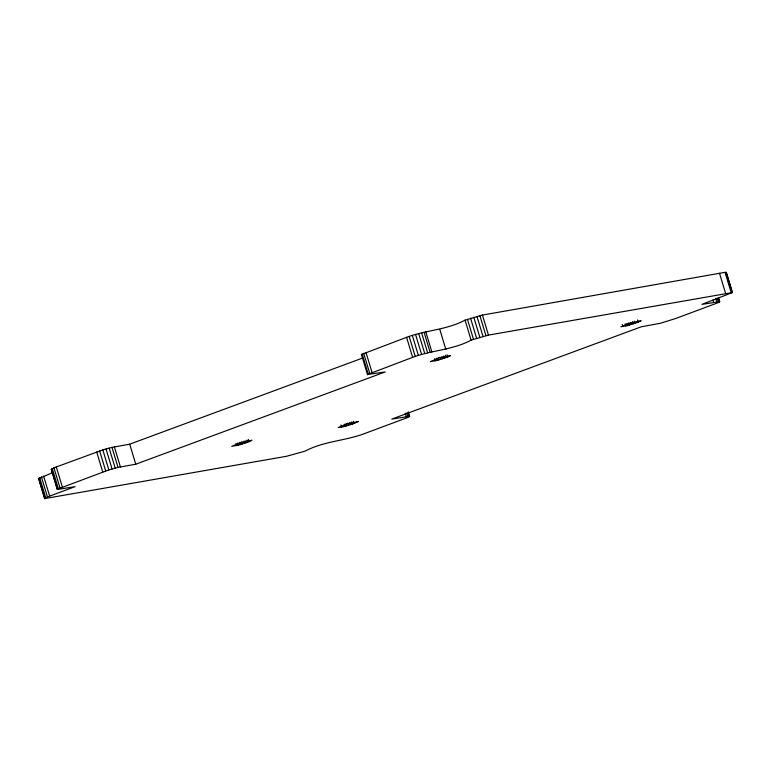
<?xml version="1.0" encoding="UTF-8"?>
<svg xmlns="http://www.w3.org/2000/svg" width="771" height="771" viewBox="0 0 771 771"><rect width="100%" height="100%" fill="white"/><g stroke="black" fill="none" stroke-linecap="round" stroke-linejoin="round"><path stroke-width="1.16" d="M408.264 411.859L409.613 416.311L408.148 417.323L363.276 434.063C344.088 440.935 323.3 441.397 304.988 451.189L286.523 456.278L44.593 498.615L47.445 496.919L75.134 486.636L57.362 489.489L51.32 469.462L53.941 467.824L102.813 449.898L111.978 447.382L129.711 444.183L362.264 358.168M57.362 489.489L51.397 469.144M44.593 498.615L38.55 478.589L52.467 472.758M409.613 416.311L391.774 419.087L641.26 326.798L660.362 323.28L675.753 318.481L717.965 302.752L719.719 301.654L718.717 298.319M362.418 354.805L361.426 354.506L406.587 337.332C425.737 330.123 446.698 329.978 465.058 320.138L482.424 315.069L725.048 272.327L726.407 272.51L725.848 272.973L726.851 276.307M726.407 272.51L732.45 292.537L701.889 304.372L719.719 301.654M732.45 292.537L488.467 335.096L471.1 340.165C452.75 350.005 431.789 350.15 412.63 357.358L367.478 374.533L385.24 371.93L135.763 464.209L118.03 467.409L108.856 469.925L57.44 489.171M447.681 357.012L450.582 355.508L439.258 357.946L430.343 361.618L436.993 360.442L447.681 357.012L447.016 354.795M249.052 441.725L251.944 440.222L240.619 442.65L231.705 446.332L238.364 445.156L249.052 441.725L248.378 439.499M638.234 322.153L641.135 320.649L629.801 323.088L620.896 326.759L627.546 325.584L638.234 322.153L637.569 319.936M354.034 423.53L358.467 421.448L347.143 423.877L338.228 427.558L343.162 426.816L354.034 423.53L353.369 421.303M51.32 469.462L52.071 469.529M38.55 478.589L39.225 478.685M726.147 272.288L732.19 292.315M728.2 280.76L729.202 284.094M725.048 272.327L731.091 292.354M719.516 273.271L725.569 293.298M718.379 298.117L719.382 301.451M718.235 298.753L719.237 302.097M717.194 298.184L718.206 301.519M715.719 298.425L716.731 301.76M712.944 300.083L713.609 302.309M634.292 321.121L634.967 323.348M632.461 321.719L633.136 323.945M630.582 322.307L631.247 324.533M628.702 322.856L629.367 325.083M626.871 323.357L627.546 325.584M625.156 323.801L625.821 326.027M622.245 324.427L622.92 326.653M482.424 315.069L488.467 335.096M479.89 315.628L485.932 335.655M476.96 316.37L483.003 336.397M473.799 317.267L479.841 337.293M470.57 318.25L476.623 338.276M467.457 319.281L473.5 339.307M465.058 320.138L471.1 340.165M439.827 329.477L445.869 349.504M445.474 355.373L446.149 357.599M443.739 355.98L444.414 358.207M441.908 356.578L442.583 358.804M440.029 357.166L440.694 359.392M438.15 357.715L438.815 359.941M436.319 358.216L436.993 360.442M434.603 358.66L435.278 360.886M425.823 331.944L431.876 351.971M424.079 332.253L430.122 352.28M421.592 332.793L427.635 352.819M418.692 333.525L424.734 353.552M415.54 334.402L421.592 354.429M412.321 335.375L418.364 355.402M409.179 336.407L415.232 356.433M406.587 337.332L412.63 357.358M408.11 412.822L409.276 416.706M406.77 412.938L407.772 416.273M405.199 413.208L406.201 416.542M365.965 352.357L372.017 372.383M363.681 353.272L369.723 373.299M362.158 353.995L368.21 374.022M361.426 354.506L367.555 374.812M351.634 421.91L352.308 424.137M349.803 422.518L350.468 424.744M347.914 423.106L348.588 425.332M346.034 423.655L346.709 425.881M344.213 424.156L344.878 426.382M340.936 424.956L341.601 427.182M246.845 440.087L247.51 442.313M245.111 440.694L245.785 442.911M243.279 441.291L243.944 443.518M241.39 441.879L242.065 444.106M239.511 442.429L240.186 444.655M237.69 442.93L238.364 445.156M235.965 443.373L236.639 445.599M129.711 444.183L135.763 464.209M114.378 446.891L120.421 466.918M111.978 447.382L118.03 467.409M109.145 448.086L115.187 468.113M106.032 448.934L112.074 468.961M102.813 449.898L108.856 469.925M99.642 450.919L105.685 470.946M96.703 451.96L102.745 471.987M56.283 466.908L62.335 486.935M53.941 467.824L59.984 487.85M52.274 468.585L58.326 488.612M43.6 476.035L49.652 496.061M41.393 476.892L47.445 496.919M39.658 477.673L45.701 497.7M40.237 482.02L41.913 487.59M42.588 489.807L44.265 495.377M38.704 478.242L44.747 498.268"/></g></svg>
